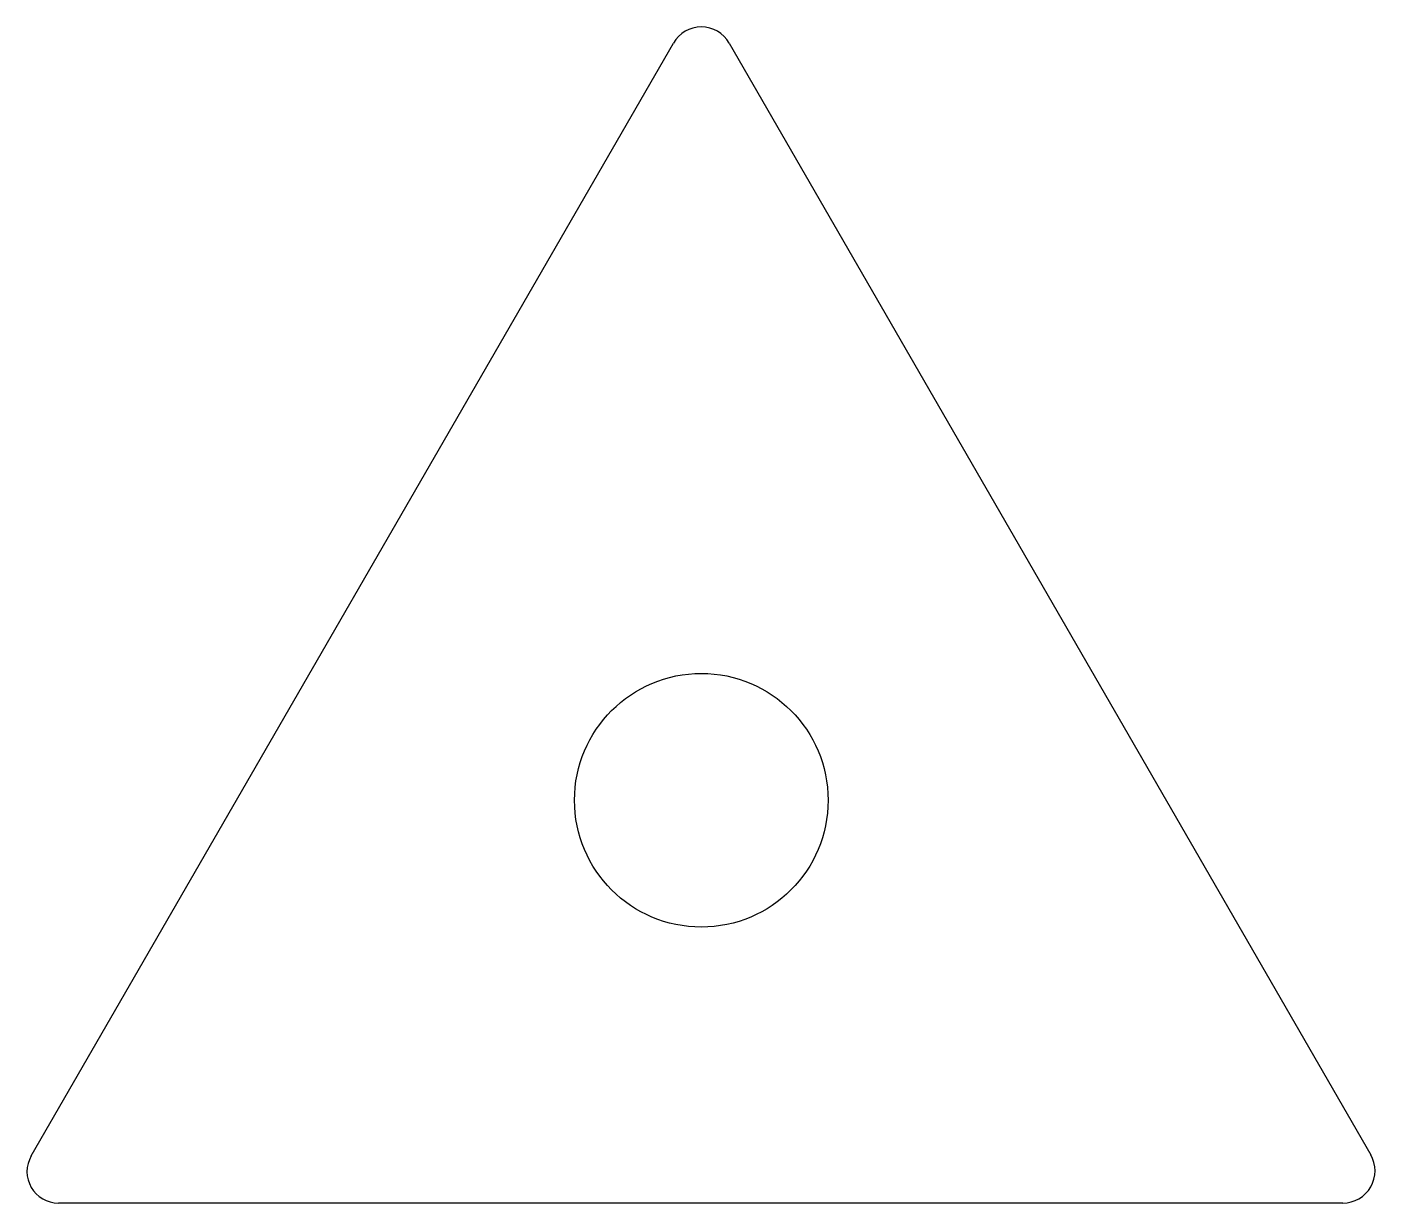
# Model space of a CAD drawing. Extents: x 139.7 to 155.6, y 94.9 to 108.8.
import ezdxf

# ---------------------------------------------------------------- set-up
doc = ezdxf.new("R2010")
doc.units = 0
doc.layers.add('VISIBLE', color=7, linetype='CONTINUOUS')

msp = doc.modelspace()

# ---------------------------------------------------------------- linework, layer by layer
at = {"layer": 'VISIBLE'}
for p, q in [((139.719, 95.462), (147.317, 108.621)), ((147.977, 108.621), (155.566, 95.477)), ((155.236, 94.905), (140.041, 94.905))]:
    msp.add_line(p, q, dxfattribs=at)
msp.add_circle((147.647, 99.668), 1.5, dxfattribs=at)
for centre, radius, start, end in [((147.647, 108.431), 0.381, 30, 150), ((140.041, 95.276), 0.371, 150, 270), ((155.236, 95.286), 0.381, 270, 30)]:
    msp.add_arc(centre, radius, start, end, dxfattribs=at)

doc.saveas('drawing.dxf')
